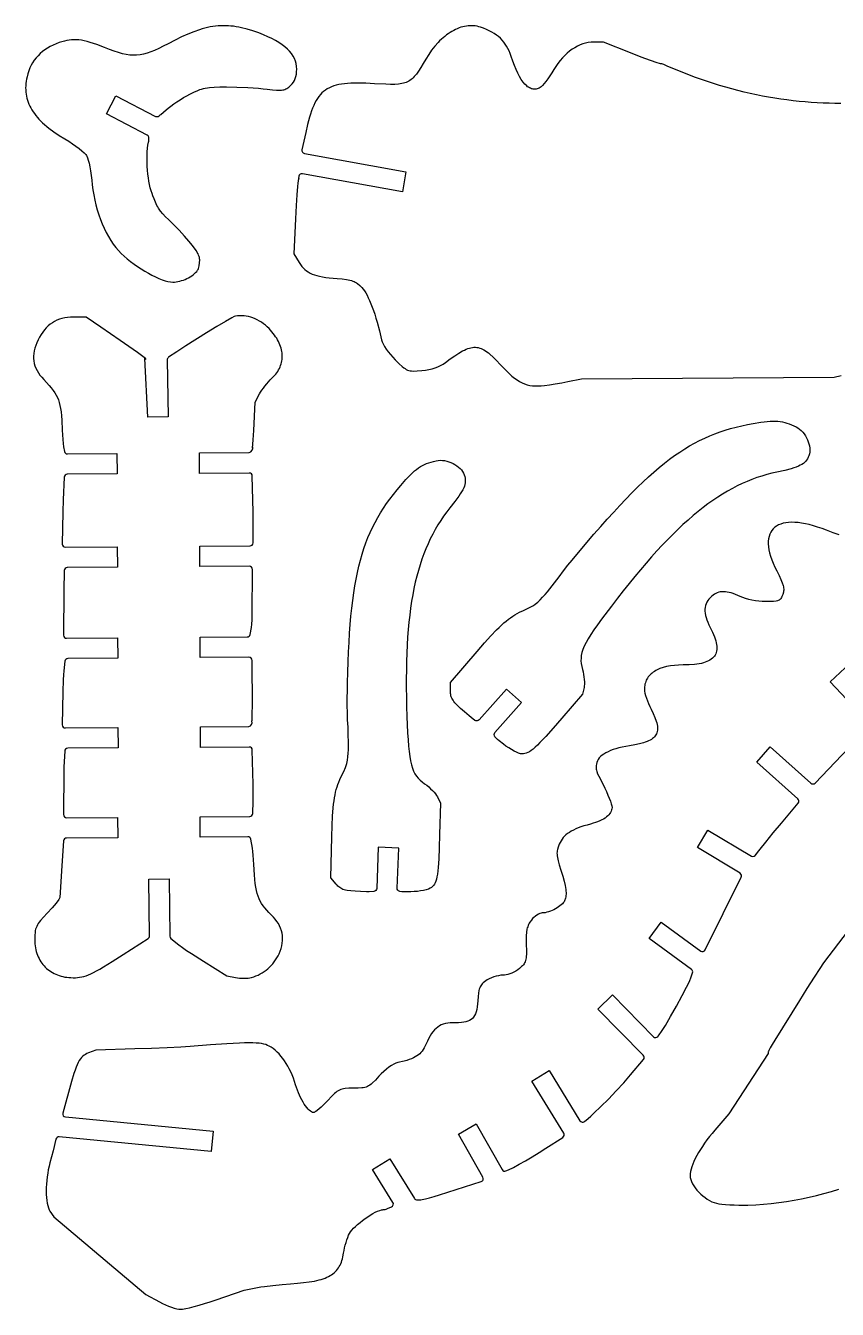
# Model space of a CAD drawing. Header units: millimetres. Extents: x 380 to 708, y 204 to 341.
# Drawn here: x 379.8 to 459.5, y 214.9 to 340.9 of the extents above; entities that cross this region are included whole.
import ezdxf

# ---------------------------------------------------------------- set-up
doc = ezdxf.new("R2010")
doc.units = ezdxf.units.MM

msp = doc.modelspace()

# ---------------------------------------------------------------- linework, layer by layer
at = {"flags": 128}
for points in [[(394.242751, 315.732292), (394.411852, 315.738475), (394.585037, 315.7566), (394.760978, 315.786031), (394.938345, 315.82613), (395.11581, 315.87626), (395.292044, 315.935784), (395.465719, 316.004066), (395.635506, 316.080468), (395.800076, 316.164353), (395.9581, 316.255085), (396.108251, 316.352026), (396.249198, 316.454539), (396.379614, 316.561989), (396.49817, 316.673737), (396.603537, 316.789146), (396.694386, 316.90758), (396.733517, 316.978782), (396.770182, 317.074149), (396.803568, 317.189525), (396.832861, 317.320752), (396.875912, 317.614135), (396.892823, 317.921044), (396.887378, 318.026647), (396.869391, 318.137207), (396.838103, 318.253816), (396.792753, 318.377566), (396.73258, 318.509546), (396.656824, 318.650849), (396.564725, 318.802566), (396.455521, 318.965788), (396.182761, 319.331112), (395.832458, 319.755552), (395.39853, 320.247837), (394.874893, 320.816697), (394.372284, 321.32423), (393.821049, 321.863818), (393.549088, 322.140918), (393.29124, 322.420373), (393.056263, 322.700299), (392.852912, 322.978807), (392.773133, 323.110543), (392.698214, 323.255556), (392.560034, 323.569681), (392.432534, 323.889716), (392.309876, 324.184195), (392.213784, 324.421844), (392.125409, 324.689062), (392.045058, 324.982172), (391.973036, 325.297497), (391.90965, 325.631359), (391.855204, 325.980083), (391.810006, 326.339991), (391.77436, 326.707405), (391.748574, 327.07865), (391.732951, 327.450047), (391.727798, 327.817921), (391.733422, 328.178593), (391.750127, 328.528387), (391.77822, 328.863626), (391.818006, 329.180633), (391.869792, 329.475731), (391.887515, 329.578344), (391.911862, 329.85263, 0.302407), (391.752814, 330.144603), (387.737983, 332.25869), (388.669827, 334.028342), (392.550569, 331.984861, 0.308439), (393.01357, 332.137575), (393.080814, 332.191032), (393.590568, 332.630997), (393.808468, 332.812243), (394.06617, 333.009639), (394.354142, 333.21684), (394.662853, 333.427502), (394.982772, 333.63528), (395.304366, 333.833829), (395.618104, 334.016806), (395.914455, 334.177865), (396.332679, 334.386515), (396.710759, 334.551016), (396.892594, 334.618241), (397.073811, 334.676264), (397.257551, 334.725698), (397.446952, 334.767154), (397.645153, 334.801245), (397.855295, 334.828582), (398.323959, 334.865443), (398.878058, 334.882632), (399.542708, 334.885045), (400.551639, 334.864947), (401.636224, 334.817857), (402.666239, 334.750806), (403.120087, 334.711991), (403.511458, 334.670821), (404.03401, 334.612678), (404.451733, 334.578082), (404.783732, 334.57001), (404.923556, 334.576852), (405.049114, 334.591443), (405.162793, 334.614154), (405.266982, 334.645358), (405.364069, 334.685427), (405.456443, 334.734735), (405.546491, 334.793652), (405.636601, 334.862552), (405.826563, 335.031789), (405.972854, 335.18515), (406.096953, 335.347517), (406.199686, 335.521123), (406.281883, 335.7082), (406.344372, 335.91098), (406.387982, 336.131696), (406.41354, 336.372579), (406.421875, 336.635862), (406.407679, 336.905962), (406.364993, 337.168929), (406.293675, 337.4249), (406.193578, 337.674011), (406.06456, 337.916402), (405.906475, 338.152207), (405.719179, 338.381566), (405.502528, 338.604616), (405.256377, 338.821492), (404.980582, 339.032334), (404.674998, 339.237277), (404.339482, 339.43646), (403.973888, 339.630019), (403.578073, 339.818092), (403.151891, 340.000816), (402.695199, 340.178328), (402.109208, 340.383878), (401.547552, 340.555672), (401.005857, 340.693193), (400.741129, 340.74894), (400.479751, 340.795925), (400.221177, 340.834084), (399.96486, 340.863352), (399.710253, 340.883664), (399.45681, 340.894957), (399.203985, 340.897166), (398.95123, 340.890225), (398.697999, 340.874071), (398.443745, 340.848639), (398.187922, 340.813865), (397.929983, 340.769684), (397.669382, 340.716031), (397.405571, 340.652842), (397.138004, 340.580052), (396.866134, 340.497598), (396.307301, 340.303435), (395.724697, 340.069838), (395.113951, 339.79629), (394.470687, 339.482275), (393.790535, 339.127277), (393.314734, 338.877215), (392.875257, 338.65886), (392.466764, 338.471892), (392.083914, 338.315988), (391.721368, 338.190826), (391.373787, 338.096085), (391.035829, 338.031443), (390.702156, 337.996579), (390.367427, 337.99117), (390.026303, 338.014896), (389.673444, 338.067433), (389.30351, 338.148461), (388.911161, 338.257657), (388.491058, 338.394701), (388.03786, 338.55927), (387.546228, 338.751042), (386.794969, 339.038646), (386.457031, 339.156332), (386.140819, 339.256981), (385.843779, 339.340873), (385.563361, 339.408289), (385.297011, 339.459508), (385.042178, 339.49481), (384.79631, 339.514477), (384.556855, 339.518787), (384.321261, 339.508021), (384.086975, 339.48246), (383.851446, 339.442384), (383.612122, 339.388072), (383.36645, 339.319804), (383.111878, 339.237862), (382.79628, 339.121124), (382.495948, 338.991565), (382.210964, 338.849272), (381.94141, 338.694329), (381.687365, 338.526824), (381.448911, 338.346843), (381.226129, 338.15447), (381.019101, 337.949792), (380.827908, 337.732895), (380.65263, 337.503864), (380.493349, 337.262786), (380.350146, 337.009746), (380.223101, 336.744831), (380.112298, 336.468126), (380.017815, 336.179717), (379.939735, 335.87969), (379.893389, 335.656969), (379.856873, 335.437386), (379.830251, 335.220833), (379.813589, 335.007205), (379.806951, 334.796396), (379.810402, 334.588299), (379.824005, 334.382809), (379.847826, 334.179819), (379.88193, 333.979223), (379.92638, 333.780916), (379.981242, 333.584791), (380.046579, 333.390742), (380.122458, 333.198663), (380.208941, 333.008449), (380.306094, 332.819992), (380.413982, 332.633187), (380.532669, 332.447928), (380.662219, 332.264109), (380.802697, 332.081624), (380.954168, 331.900366), (381.116697, 331.72023), (381.290347, 331.541109), (381.475184, 331.362898), (381.671272, 331.18549), (381.878675, 331.00878), (382.097459, 330.832661), (382.569426, 330.481772), (383.087689, 330.131976), (383.652765, 329.782424), (384.032326, 329.548936), (384.398549, 329.308454), (384.742553, 329.06786), (385.055455, 328.834039), (385.328372, 328.613874), (385.552422, 328.414248), (385.718722, 328.242045), (385.777441, 328.168379), (385.818391, 328.104149), (385.88477, 327.943027), (385.955661, 327.704258), (386.028873, 327.399393), (386.102212, 327.039983), (386.173486, 326.637579), (386.240501, 326.203732), (386.301066, 325.749993), (386.352987, 325.287913), (386.413755, 324.784831), (386.493412, 324.284633), (386.591231, 323.789052), (386.706483, 323.299821), (386.838439, 322.818672), (386.98637, 322.34734), (387.149548, 321.887555), (387.327244, 321.441051), (387.518729, 321.009561), (387.723276, 320.594819), (387.940154, 320.198555), (388.168637, 319.822504), (388.407995, 319.468398), (388.657499, 319.13797), (388.91642, 318.832954), (389.184031, 318.55508), (389.474163, 318.285178), (389.783805, 318.018789), (390.109522, 317.757832), (390.447875, 317.504224), (390.795429, 317.259884), (391.148746, 317.026729), (391.504389, 316.806677), (391.858921, 316.601646), (392.208906, 316.413553), (392.550905, 316.244317), (392.881483, 316.095856), (393.197202, 315.970087), (393.494625, 315.868928), (393.770316, 315.794298), (394.020837, 315.748113), (394.242751, 315.732292)], [(459.838324, 333.271058), (459.265664, 333.270199), (458.688727, 333.278908), (458.107843, 333.297148), (457.523341, 333.324881), (456.935549, 333.362067), (456.344797, 333.408668), (455.751414, 333.464645), (455.155729, 333.52996), (454.558071, 333.604574), (453.958769, 333.688449), (453.358153, 333.781545), (452.75655, 333.883826), (452.154291, 333.995251), (451.551704, 334.115782), (450.949118, 334.245381), (450.346863, 334.384009), (449.745268, 334.531627), (449.144661, 334.688198), (448.545371, 334.853681), (447.947729, 335.02804), (447.352062, 335.211234), (446.758701, 335.403227), (446.167973, 335.603978), (445.580208, 335.813449), (442.871819, 336.898672), (442.671952, 337.001516), (442.467384, 337.085736), (442.282124, 337.142642), (442.204235, 337.158136), (442.140177, 337.163542), (442.031002, 337.185142), (441.823811, 337.247051), (441.163645, 337.474427), (440.256218, 337.810944), (439.198068, 338.221875), (436.528172, 339.280208), (435.60011, 339.280208), (435.325025, 339.268823), (435.051469, 339.23489), (434.779931, 339.178746), (434.510903, 339.100726), (434.244874, 339.001166), (433.982335, 338.880403), (433.723777, 338.738771), (433.46969, 338.576607), (433.220565, 338.394246), (432.976891, 338.192024), (432.73916, 337.970277), (432.507862, 337.729341), (432.283487, 337.469552), (432.066526, 337.191245), (431.85747, 336.894756), (431.656808, 336.580422), (431.462049, 336.269072), (431.263882, 335.969392), (431.067822, 335.688598), (430.879384, 335.433909), (430.704085, 335.212543), (430.547438, 335.031718), (430.414959, 334.898653), (430.312163, 334.820565), (430.215272, 334.77095), (430.118829, 334.730794), (430.022842, 334.70009), (429.927318, 334.67883), (429.832263, 334.667006), (429.737685, 334.664612), (429.64359, 334.67164), (429.549987, 334.688082), (429.45688, 334.71393), (429.364279, 334.749178), (429.272189, 334.793817), (429.180617, 334.84784), (429.089571, 334.91124), (428.999057, 334.984009), (428.819655, 335.157624), (428.642466, 335.368625), (428.467547, 335.616951), (428.294952, 335.902543), (428.124739, 336.22534), (427.956962, 336.585283), (427.791677, 336.98231), (427.628941, 337.416363), (427.468809, 337.88738), (427.37417, 338.157973), (427.270534, 338.41305), (427.157164, 338.653313), (427.033321, 338.879464), (426.898267, 339.092207), (426.751263, 339.292242), (426.591572, 339.480272), (426.418455, 339.657), (426.231174, 339.823128), (426.028991, 339.979358), (425.811167, 340.126393), (425.576965, 340.264934), (425.325645, 340.395684), (425.056471, 340.519346), (424.768703, 340.636621), (424.461603, 340.748213), (424.295278, 340.799517), (424.126763, 340.839954), (423.956268, 340.869648), (423.784006, 340.888722), (423.610188, 340.8973), (423.435025, 340.895506), (423.258728, 340.883464), (423.08151, 340.861296), (422.903582, 340.829128), (422.725156, 340.787082), (422.546442, 340.735282), (422.367652, 340.673852), (422.188998, 340.602915), (422.010692, 340.522596), (421.832944, 340.433018), (421.655966, 340.334305), (421.479971, 340.22658), (421.305168, 340.109967), (421.131771, 339.984589), (420.959989, 339.850572), (420.790035, 339.708037), (420.622121, 339.557109), (420.456457, 339.397912), (420.293256, 339.230569), (419.975086, 338.87194), (419.669303, 338.482213), (419.377598, 338.062377), (419.101665, 337.613421), (418.842991, 337.170228), (418.606499, 336.780263), (418.385803, 336.440481), (418.174518, 336.147841), (417.966259, 335.899298), (417.861268, 335.790612), (417.754639, 335.69181), (417.645574, 335.602511), (417.533275, 335.522335), (417.416943, 335.4509), (417.29578, 335.387828), (417.168988, 335.332737), (417.035769, 335.285248), (416.895325, 335.244979), (416.746857, 335.211551), (416.422659, 335.163694), (416.056789, 335.138635), (415.642862, 335.133331), (415.174493, 335.144738), (414.048887, 335.205515), (413.192469, 335.25017), (412.420163, 335.267551), (412.063804, 335.264774), (411.726377, 335.253692), (411.407181, 335.233809), (411.105518, 335.20463), (410.820688, 335.165658), (410.551993, 335.116398), (410.298733, 335.056355), (410.06021, 334.985033), (409.835723, 334.901937), (409.624574, 334.80657), (409.426064, 334.698438), (409.239494, 334.577044), (409.064164, 334.441894), (408.899375, 334.29249), (408.744429, 334.128339), (408.598626, 333.948944), (408.461267, 333.75381), (408.331653, 333.542441), (408.209085, 333.314341), (408.092864, 333.069015), (407.98229, 332.805968), (407.876665, 332.524703), (407.775289, 332.224725), (407.677463, 331.905539), (407.489666, 331.207559), (407.30768, 330.426798), (406.933863, 328.725569, 0.425376), (407.173655, 328.365942), (417.147124, 326.568224), (416.792342, 324.599944), (406.98403, 326.367892, 0.424553), (406.633882, 326.115452)], [(391.827358, 251.320388, 0.258569), (391.964699, 251.576755), (391.885526, 257.135803), (393.885324, 257.164285), (393.96528, 251.55015, 0.2197), (394.073942, 251.323335), (394.851169, 250.679901), (395.196864, 250.425618), (395.606725, 250.147016), (396.08621, 249.836468), (397.275894, 249.089034), (399.552355, 247.665569), (400.407427, 247.481928), (400.594022, 247.449105), (400.796765, 247.426347), (401.009167, 247.413589), (401.224743, 247.410767), (401.437006, 247.417817), (401.639467, 247.434674), (401.825641, 247.461275), (401.989039, 247.497556), (402.208193, 247.564546), (402.422864, 247.643883), (402.632571, 247.735151), (402.83683, 247.837936), (403.03516, 247.951822), (403.227077, 248.076396), (403.412101, 248.211241), (403.589747, 248.355943), (403.759534, 248.510088), (403.920979, 248.673259), (404.073601, 248.845042), (404.216916, 249.025023), (404.350442, 249.212786), (404.473696, 249.407915), (404.586197, 249.609998), (404.687462, 249.818617), (404.797234, 250.083855), (404.885954, 250.345939), (404.95364, 250.604782), (405.000307, 250.860299), (405.025973, 251.112404), (405.030656, 251.361011), (405.014372, 251.606034), (404.977138, 251.847387), (404.918972, 252.084984), (404.839891, 252.318741), (404.739911, 252.548569), (404.619051, 252.774385), (404.477326, 252.996101), (404.314754, 253.213633), (404.131353, 253.426893), (403.927139, 253.635797), (403.689009, 253.870668), (403.475425, 254.094902), (403.284853, 254.3129), (403.115759, 254.529064), (402.966611, 254.747796), (402.835873, 254.973498), (402.722012, 255.210572), (402.623495, 255.46342), (402.538788, 255.736444), (402.466357, 256.034045), (402.404669, 256.360626), (402.352189, 256.720589), (402.307385, 257.118334), (402.268721, 257.558266), (402.203684, 258.582292), (402.149947, 259.499438), (402.118212, 259.870795), (402.077874, 260.189582), (401.908423, 261.054694, 0.360633), (401.611891, 261.297021), (396.946453, 261.263945), (396.932274, 263.263895), (401.806313, 263.298449, 0.401676), (402.103993, 263.587673), (402.146845, 264.78063), (402.149023, 265.265529), (402.129799, 266.463316), (402.061904, 269.812739, 0.410359), (401.759839, 270.106651), (396.977402, 270.072746), (396.963223, 272.072696), (401.7213, 272.106428, 0.400864), (402.023778, 272.641512), (402.032251, 272.738329), (402.062769, 273.526432), (402.064719, 274.053426), (402.035686, 278.612541, 0.414425), (401.733565, 278.910623), (396.947314, 278.876691), (396.933135, 280.876641), (401.55705, 280.909422, 0.357816), (401.849569, 281.152986), (401.979543, 281.831648), (402.016976, 282.179818), (402.039681, 282.589999), (402.051341, 283.067619), (402.069969, 287.542454, 0.417513), (401.767845, 287.843695), (396.917325, 287.809307), (396.903146, 289.809257), (401.845447, 289.844295, 0.408406), (402.143296, 290.140454), (402.159487, 291.407183), (402.154163, 292.20351), (402.136474, 293.176562), (402.05868, 296.704396, 0.409839), (401.756626, 296.997775), (396.884251, 296.963232), (396.870072, 298.963182), (401.766164, 298.997893, 0.388184), (402.088617, 299.58242), (402.068874, 299.423027), (402.144961, 300.263062), (402.196241, 301.180208), (402.336232, 303.958333), (402.767933, 304.752083), (402.870833, 304.926911), (402.99811, 305.119742), (403.144741, 305.32423), (403.305704, 305.534027), (403.475977, 305.742789), (403.650536, 305.944168), (403.824361, 306.131818), (403.992428, 306.299393), (404.12276, 306.428908), (404.24404, 306.561003), (404.356274, 306.695567), (404.459467, 306.832489), (404.553628, 306.971657), (404.638762, 307.112959), (404.714876, 307.256284), (404.781976, 307.401521), (404.840069, 307.548558), (404.889162, 307.697284), (404.929261, 307.847587), (404.960373, 307.999355), (404.982504, 308.152478), (404.995661, 308.306843), (404.999851, 308.46234), (404.995079, 308.618856), (404.981353, 308.77628), (404.95868, 308.934501), (404.927065, 309.093407), (404.886515, 309.252887), (404.837037, 309.412829), (404.778638, 309.573122), (404.711324, 309.733654), (404.635101, 309.894314), (404.549976, 310.054991), (404.455956, 310.215572), (404.353048, 310.375946), (404.241257, 310.536002), (403.991055, 310.854714), (403.705404, 311.170816), (403.529972, 311.342722), (403.346649, 311.503226), (403.156225, 311.652037), (402.959492, 311.788864), (402.757238, 311.913415), (402.550256, 312.025399), (402.339335, 312.124526), (402.125267, 312.210503), (401.908842, 312.283041), (401.69085, 312.341848), (401.472083, 312.386632), (401.253331, 312.417103), (401.035384, 312.43297), (400.819033, 312.433941), (400.60507, 312.419725), (400.394283, 312.390032), (400.272812, 312.344593), (400.063933, 312.239612), (399.427033, 311.879155), (398.569757, 311.364921), (397.578275, 310.753173), (395.537384, 309.462175), (394.660317, 308.895448), (393.84378, 308.357449, 0.256643), (393.708879, 308.101933), (393.802, 302.519805), (391.802278, 302.486445), (391.519688, 308.219363), (391.604595, 308.152964, 0.234938), (391.587246, 308.243671), (390.775016, 308.837252), (389.094595, 310.012957), (387.196267, 311.310926), (385.733884, 312.292708), (384.502359, 312.291719), (384.202079, 312.283176), (383.914067, 312.257931), (383.638075, 312.215823), (383.373851, 312.156693), (383.121146, 312.080379), (382.879711, 311.986721), (382.649294, 311.875559), (382.429647, 311.746731), (382.22052, 311.600078), (382.021662, 311.435439), (381.832823, 311.252653), (381.653754, 311.05156), (381.484206, 310.831999), (381.323927, 310.59381), (381.172668, 310.336832), (381.030179, 310.060904), (380.901575, 309.777662), (380.79437, 309.50287), (380.708664, 309.235846), (380.644556, 308.975904), (380.602146, 308.722361), (380.581532, 308.474533), (380.582813, 308.231737), (380.60609, 307.993287), (380.651461, 307.7585), (380.719025, 307.526692), (380.808882, 307.297179), (380.92113, 307.069277), (381.05587, 306.842302), (381.2132, 306.61557), (381.39322, 306.388397), (381.596028, 306.160099), (382.108045, 305.59744), (382.320011, 305.346659), (382.505363, 305.108696), (382.666158, 304.87789), (382.804457, 304.648582), (382.922318, 304.41511), (383.0218, 304.171815), (383.104962, 303.913035), (383.173864, 303.63311), (383.230565, 303.32638), (383.277124, 302.987185), (383.315601, 302.609862), (383.348054, 302.188753), (383.403125, 301.192533), (383.451782, 300.271319), (383.4813, 299.898319), (383.519527, 299.578126), (383.606088, 299.11601, 0.362966), (383.903087, 298.871251), (388.77077, 298.905761), (388.784948, 296.905811), (383.885925, 296.871079, 0.399303), (383.588343, 296.584308), (383.490994, 294.377544), (383.461804, 293.176562), (383.397969, 290.021713, 0.422238), (383.700034, 289.715652), (388.803844, 289.751836), (388.818022, 287.751886), (383.884979, 287.716913, 0.405271), (383.587189, 287.423982), (383.540149, 285.426021), (383.522728, 281.084905, 0.417469), (383.824852, 280.783708), (388.833833, 280.81922), (388.848011, 278.81927), (383.959924, 278.784616, 0.375701), (383.664435, 278.522373), (383.546019, 277.58879), (383.515651, 277.181002), (383.495002, 276.705848), (383.467788, 275.532157), (383.406009, 272.28442, 0.421882), (383.708082, 271.978722), (388.863921, 272.015275), (388.878099, 270.015325), (383.93534, 269.980283, 0.395773), (383.637941, 269.697165), (383.552258, 268.176292), (383.540407, 267.698937), (383.52252, 263.472229, 0.417533), (383.824644, 263.170967), (388.832972, 263.206474), (388.84715, 261.206524), (383.818478, 261.170873, 0.394226), (383.521175, 260.889359), (383.37064, 258.45), (383.172202, 255.329811), (383.140517, 255.261026), (383.062776, 255.145347), (382.789716, 254.798165), (382.394195, 254.337984), (381.917388, 253.814526), (381.545659, 253.409747), (381.257469, 253.07204), (381.141429, 252.921326), (381.042347, 252.778964), (380.958914, 252.64215), (380.889821, 252.508078), (380.833759, 252.373943), (380.789419, 252.23694), (380.755491, 252.094263), (380.730668, 251.943108), (380.703097, 251.604142), (380.696234, 251.1976), (380.700667, 250.991459), (380.713869, 250.789653), (380.735693, 250.592326), (380.765993, 250.399624), (380.804622, 250.211692), (380.851435, 250.028674), (380.906285, 249.850715), (380.969025, 249.67796), (381.039509, 249.510554), (381.117592, 249.348642), (381.203125, 249.192369), (381.295964, 249.04188), (381.395962, 248.897319), (381.502973, 248.758831), (381.616849, 248.626562), (381.737445, 248.500656), (381.864615, 248.381258), (381.998212, 248.268513), (382.138089, 248.162566), (382.284101, 248.063562), (382.436101, 247.971646), (382.593943, 247.886962), (382.75748, 247.809656), (382.926566, 247.739872), (383.101055, 247.677755), (383.2808, 247.62345), (383.465655, 247.577103), (383.655474, 247.538857), (383.85011, 247.508858), (384.049417, 247.487251), (384.253248, 247.474181), (384.461458, 247.469792), (384.686683, 247.473145), (384.900552, 247.484671), (385.107833, 247.50657), (385.313295, 247.541045), (385.521704, 247.590295), (385.737829, 247.65652), (385.966438, 247.741923), (386.212297, 247.848704), (386.480176, 247.979063), (386.774841, 248.135201), (387.101061, 248.31932), (387.463603, 248.533619), (388.316725, 249.061563), (389.372349, 249.73664), (391.827358, 251.320388)], [(423.916868, 272.72232), (423.545089, 272.996484), (423.353324, 273.152371), (422.892188, 273.551548), (422.507236, 273.8971), (422.197419, 274.195747), (421.955496, 274.458257), (421.857732, 274.579326), (421.774226, 274.695397), (421.704074, 274.807818), (421.64637, 274.917933), (421.600208, 275.02709), (421.564685, 275.136633), (421.538895, 275.247909), (421.521932, 275.362264), (421.512892, 275.481043), (421.510869, 275.605592), (421.518613, 276.441667), (424.132541, 279.484375), (424.855963, 280.316022), (425.484368, 281.013231), (426.036196, 281.593036), (426.289155, 281.844235), (426.529883, 282.072471), (426.760686, 282.279873), (426.983868, 282.468571), (427.201734, 282.640693), (427.416588, 282.798369), (427.630736, 282.943729), (427.846481, 283.078901), (428.066129, 283.206015), (428.291985, 283.3272), (428.671819, 283.507523), (429.085928, 283.694712), (429.489445, 283.898174), (429.673209, 284.008947), (429.8375, 284.127316), (430.083879, 284.336421), (430.327686, 284.564601), (430.568895, 284.809533), (430.807479, 285.068893), (431.043411, 285.340358), (431.276667, 285.621604), (431.735039, 286.204146), (432.182385, 286.79793), (432.618493, 287.384369), (433.043152, 287.944872), (433.456151, 288.460853), (434.908569, 290.180845), (435.59894, 290.982538), (436.267147, 291.746666), (436.914489, 292.474203), (437.542261, 293.166127), (438.15176, 293.823414), (438.744283, 294.447041), (439.321126, 295.037983), (439.883586, 295.597217), (440.432961, 296.12572), (440.970546, 296.624468), (441.497638, 297.094437), (442.015534, 297.536604), (442.525531, 297.951945), (443.028925, 298.341437), (443.527013, 298.706056), (444.021092, 299.046778), (444.512459, 299.36458), (445.00241, 299.660438), (445.492241, 299.935329), (445.983251, 300.190229), (446.476734, 300.426115), (446.973989, 300.643962), (447.476311, 300.844748), (447.984997, 301.029449), (448.501345, 301.19904), (449.02665, 301.354499), (449.56221, 301.496802), (450.109322, 301.626925), (450.669281, 301.745846), (451.243384, 301.854539), (451.987769, 301.977325), (452.318374, 302.022553), (452.624999, 302.05671), (452.910454, 302.079574), (453.177548, 302.090923), (453.429092, 302.090536), (453.667895, 302.078191), (453.896766, 302.053667), (454.118515, 302.016742), (454.335952, 301.967196), (454.551885, 301.904806), (454.769126, 301.82935), (454.990482, 301.740608), (455.218764, 301.638358), (455.456781, 301.522379), (455.63234, 301.421053), (455.799363, 301.299519), (455.956891, 301.159952), (456.103961, 301.004532), (456.239615, 300.835435), (456.362892, 300.654838), (456.472831, 300.464918), (456.568472, 300.267854), (456.648855, 300.065823), (456.713019, 299.861001), (456.760004, 299.655567), (456.788851, 299.451697), (456.798597, 299.251568), (456.788284, 299.05736), (456.75695, 298.871247), (456.703636, 298.695409), (456.64025, 298.543333), (456.569144, 298.403257), (456.48818, 298.274086), (456.395219, 298.154727), (456.28812, 298.044084), (456.164746, 297.941062), (456.022957, 297.844567), (455.860615, 297.753503), (455.675579, 297.666777), (455.465711, 297.583292), (455.228872, 297.501956), (454.962923, 297.421672), (454.335138, 297.259882), (453.565244, 297.089166), (453.068229, 296.976547), (452.575167, 296.848435), (452.085593, 296.704454), (451.599042, 296.544229), (451.11505, 296.367382), (450.633151, 296.173539), (450.152882, 295.962322), (449.673778, 295.733356), (449.195374, 295.486265), (448.717205, 295.220672), (448.238807, 294.936202), (447.759715, 294.632477), (447.279465, 294.309123), (446.797592, 293.965762), (446.313632, 293.60202), (445.827119, 293.217519), (445.337589, 292.811884), (444.844577, 292.384738), (444.34762, 291.935705), (443.846252, 291.46441), (443.340008, 290.970475), (442.828425, 290.453526), (442.311037, 289.913185), (441.787379, 289.349077), (441.256988, 288.760826), (440.719398, 288.148055), (440.174145, 287.510388), (439.620765, 286.847449), (439.058792, 286.158863), (438.487762, 285.444252), (437.907211, 284.703241), (437.316673, 283.935454), (436.353528, 282.652768), (435.952527, 282.099427), (435.602081, 281.597849), (435.299817, 281.142854), (435.043367, 280.729264), (434.830359, 280.351897), (434.658423, 280.005577), (434.525188, 279.685122), (434.428285, 279.385355), (434.365343, 279.101095), (434.33399, 278.827163), (434.331857, 278.558381), (434.356574, 278.289568), (434.405769, 278.015546), (434.477073, 277.731135), (434.537591, 277.489622), (434.587559, 277.238455), (434.626347, 276.98498), (434.653327, 276.736543), (434.667869, 276.50049), (434.669343, 276.284167), (434.657119, 276.09492), (434.630568, 275.940096), (434.466088, 275.284754), (432.460914, 272.952794), (431.592799, 271.952006), (430.880513, 271.154252), (430.3002, 270.538082), (430.052078, 270.291388), (429.828004, 270.082045), (429.624994, 269.907373), (429.440067, 269.76469), (429.270241, 269.651315), (429.112534, 269.564566), (428.963963, 269.501763), (428.821547, 269.460223), (428.682303, 269.437265), (428.54325, 269.430208), (428.475406, 269.435185), (428.39693, 269.449789), (428.211843, 269.505907), (427.995514, 269.594628), (427.755466, 269.712018), (427.499226, 269.85414), (427.234318, 270.017061), (426.968267, 270.196846), (426.708598, 270.389559), (426.304733, 270.709201), (426.146425, 270.844399), (426.017377, 270.968037), (425.883848, 271.123093, -0.375144), (425.886553, 271.517718), (428.504677, 274.474972), (427.007209, 275.800714), (424.319541, 272.764907, -0.388312), (423.916868, 272.72232)], [(413.996194, 255.931934), (413.534875, 255.908058), (413.287744, 255.906932), (412.678048, 255.923021), (412.161263, 255.945978), (411.732315, 255.980334), (411.378776, 256.029819), (411.226401, 256.061402), (411.08822, 256.098164), (410.962677, 256.140576), (410.84822, 256.189101), (410.743293, 256.244206), (410.646346, 256.306358), (410.555825, 256.376024), (410.470174, 256.453669), (410.387843, 256.53976), (410.307276, 256.634763), (409.782928, 257.286024), (409.873661, 261.296319), (409.905396, 262.398121), (409.948952, 263.335722), (410.007779, 264.133988), (410.043996, 264.488639), (410.085324, 264.81778), (410.132194, 265.124519), (410.185037, 265.411964), (410.244285, 265.683223), (410.310367, 265.941403), (410.383716, 266.189614), (410.464761, 266.430962), (410.553936, 266.668557), (410.65167, 266.905506), (410.83093, 267.285843), (411.032331, 267.693229), (411.215221, 268.106477), (411.28702, 268.308677), (411.338946, 268.504397), (411.396778, 268.822333), (411.440521, 269.153383), (411.47163, 269.495737), (411.491558, 269.847579), (411.501758, 270.207097), (411.503684, 270.572478), (411.488526, 271.313579), (411.457713, 272.056377), (411.422871, 272.786368), (411.39563, 273.489046), (411.387616, 274.14991), (411.41943, 276.400882), (411.444615, 277.458564), (411.476492, 278.473145), (411.51545, 279.446204), (411.561869, 280.379318), (411.616131, 281.274065), (411.678621, 282.132021), (411.749722, 282.954763), (411.829817, 283.74387), (411.919288, 284.500919), (412.01852, 285.227486), (412.127894, 285.92515), (412.247794, 286.595487), (412.378604, 287.240075), (412.520706, 287.860491), (412.674483, 288.458313), (412.840319, 289.035118), (413.018596, 289.592484), (413.209699, 290.131988), (413.414008, 290.655206), (413.63191, 291.163717), (413.863784, 291.659098), (414.110016, 292.142926), (414.370988, 292.616778), (414.647082, 293.082233), (414.938684, 293.540866), (415.246175, 293.994256), (415.569939, 294.44398), (415.910359, 294.891615), (416.267817, 295.33874), (416.642696, 295.786929), (417.140277, 296.354026), (417.367171, 296.598697), (417.58255, 296.8196), (417.788725, 297.018343), (417.98801, 297.196539), (418.182718, 297.355797), (418.375161, 297.49773), (418.567652, 297.623947), (418.762503, 297.736059), (418.962026, 297.83568), (419.168533, 297.924417), (419.38434, 298.003882), (419.611755, 298.075687), (419.853093, 298.141443), (420.110665, 298.20276), (420.310658, 298.235786), (420.51687, 298.247776), (420.72718, 298.239803), (420.939462, 298.21294), (421.151593, 298.168262), (421.361451, 298.106843), (421.566911, 298.029757), (421.765849, 297.938078), (421.956142, 297.83288), (422.135667, 297.715237), (422.3023, 297.586225), (422.453918, 297.446916), (422.588397, 297.298383), (422.703613, 297.141704), (422.797444, 296.977949), (422.867764, 296.808195), (422.915226, 296.650422), (422.949108, 296.497029), (422.968451, 296.345813), (422.972297, 296.194573), (422.959683, 296.041104), (422.929654, 295.883202), (422.881248, 295.718665), (422.813509, 295.54529), (422.725474, 295.360874), (422.616185, 295.163211), (422.484683, 294.950102), (422.33001, 294.719341), (421.94731, 294.196053), (421.460411, 293.575722), (421.147617, 293.173396), (420.847706, 292.7616), (420.560557, 292.339748), (420.286049, 291.907256), (420.024063, 291.463537), (419.774476, 291.008006), (419.537169, 290.540079), (419.312022, 290.059168), (419.098913, 289.56469), (418.897721, 289.056057), (418.708326, 288.532686), (418.530609, 287.993989), (418.364447, 287.439383), (418.209721, 286.86828), (418.06631, 286.280097), (417.934093, 285.674247), (417.812949, 285.050145), (417.702758, 284.407205), (417.6034, 283.744841), (417.514754, 283.06247), (417.436699, 282.359503), (417.369114, 281.635358), (417.311879, 280.889448), (417.264874, 280.121186), (417.227977, 279.329989), (417.201068, 278.51527), (417.184027, 277.676444), (417.176734, 276.812925), (417.179065, 275.924129), (417.190904, 275.009468), (417.212127, 274.068359), (417.242614, 273.100215), (417.311655, 271.497666), (417.352643, 270.815531), (417.39988, 270.20548), (417.454816, 269.662004), (417.518907, 269.179598), (417.593604, 268.752751), (417.68036, 268.375958), (417.780629, 268.043709), (417.895861, 267.7505), (418.027513, 267.49082), (418.177033, 267.259163), (418.345876, 267.050021), (418.535496, 266.857886), (418.747343, 266.677252), (418.982873, 266.502609), (419.182853, 266.354289), (419.3808, 266.191813), (419.571569, 266.020462), (419.750014, 265.845515), (419.910987, 265.672252), (420.049344, 265.505953), (420.159935, 265.351897), (420.237616, 265.215365), (420.526153, 264.604404), (420.455196, 261.529712), (420.418891, 260.20537), (420.374266, 259.136833), (420.316485, 258.292387), (420.28115, 257.944286), (420.240713, 257.640315), (420.194567, 257.376508), (420.14211, 257.148902), (420.082737, 256.953532), (420.015844, 256.786432), (419.940824, 256.64364), (419.857075, 256.52119), (419.763992, 256.415118), (419.660969, 256.321459), (419.605364, 256.282272), (419.535433, 256.243784), (419.35675, 256.169764), (419.133234, 256.101131), (418.873197, 256.039617), (418.584954, 255.986952), (418.276817, 255.944867), (417.957099, 255.915095), (417.634115, 255.899365), (417.119143, 255.890295), (416.911001, 255.894397), (416.732812, 255.908121), (416.53123, 255.943292, -0.375144), (416.283005, 256.250083), (416.431186, 260.196976), (414.432595, 260.272011), (414.280477, 256.220278, -0.388312), (413.996194, 255.931934)], [(459.674316, 290.931219), (459.092813, 291.130404), (458.446941, 291.376944), (457.99689, 291.548069), (457.563058, 291.697681), (457.145742, 291.826024), (456.745237, 291.933338), (456.361839, 292.019866), (455.995845, 292.08585), (455.647551, 292.131532), (455.317254, 292.157154), (455.005248, 292.162958), (454.711831, 292.149185), (454.437299, 292.116079), (454.181947, 292.06388), (453.946072, 291.992831), (453.729971, 291.903173), (453.533939, 291.79515), (453.358272, 291.669002), (453.203268, 291.524973), (453.069221, 291.363303), (452.956428, 291.184234), (452.865185, 290.98801), (452.795789, 290.774871), (452.748535, 290.54506), (452.72372, 290.298819), (452.72164, 290.03639), (452.742591, 289.758014), (452.78687, 289.463934), (452.854772, 289.154392), (452.946594, 288.82963), (453.062631, 288.489889), (453.203181, 288.135412), (453.368538, 287.766441), (453.559, 287.383217), (453.788057, 286.93188), (453.966448, 286.551339), (454.09724, 286.229524), (454.183501, 285.954368), (454.21089, 285.830515), (454.228297, 285.713801), (454.236104, 285.602717), (454.234694, 285.495755), (454.224452, 285.391406), (454.205761, 285.288161), (454.144564, 285.078951), (454.060419, 284.864694), (454.016775, 284.776176), (453.969599, 284.699045), (453.917026, 284.632535), (453.857194, 284.575883), (453.788239, 284.528322), (453.708297, 284.489088), (453.615506, 284.457417), (453.508, 284.432543), (453.241395, 284.400126), (452.893573, 284.385718), (452.449626, 284.3832), (452.122994, 284.39328), (451.787804, 284.420851), (451.45069, 284.464586), (451.118286, 284.523158), (450.797225, 284.595241), (450.494142, 284.679509), (450.21567, 284.774635), (449.968443, 284.879293), (449.732093, 284.986947), (449.505544, 285.080579), (449.288474, 285.160195), (449.08056, 285.225799), (448.881482, 285.277396), (448.690917, 285.314992), (448.508544, 285.33859), (448.334041, 285.348197), (448.167087, 285.343817), (448.007359, 285.325455), (447.854536, 285.293115), (447.708297, 285.246804), (447.568319, 285.186525), (447.43428, 285.112284), (447.30586, 285.024085), (447.182737, 284.921934), (447.032258, 284.77567), (446.900653, 284.625953), (446.787892, 284.472199), (446.693944, 284.313827), (446.618779, 284.150253), (446.562367, 283.980897), (446.524678, 283.805176), (446.505681, 283.622507), (446.505346, 283.432308), (446.523644, 283.233997), (446.560544, 283.026993), (446.616016, 282.810711), (446.690029, 282.584571), (446.782554, 282.34799), (446.89356, 282.100386), (447.023017, 281.841176), (447.254529, 281.368484), (447.351346, 281.145583), (447.43545, 280.931525), (447.506776, 280.72622), (447.565258, 280.529578), (447.610831, 280.341507), (447.643431, 280.161919), (447.662991, 279.990722), (447.669447, 279.827826), (447.662732, 279.673141), (447.642783, 279.526576), (447.609532, 279.388042), (447.562917, 279.257447), (447.50287, 279.134702), (447.429326, 279.019716), (447.342222, 278.912399), (447.24149, 278.81266), (447.127066, 278.720409), (446.998884, 278.635556), (446.85688, 278.55801), (446.700988, 278.487681), (446.531142, 278.424479), (446.347278, 278.368314), (446.14933, 278.319094), (445.937233, 278.27673), (445.710921, 278.241132), (445.47033, 278.212209), (444.946047, 278.174025), (444.363861, 278.161458), (443.918439, 278.151269), (443.498619, 278.120887), (443.104839, 278.070591), (442.737536, 278.00066), (442.397147, 277.911372), (442.084109, 277.803008), (441.79886, 277.675844), (441.666793, 277.6053), (441.541836, 277.530162), (441.424046, 277.450462), (441.313475, 277.366238), (441.21018, 277.277523), (441.114215, 277.184353), (441.025633, 277.086761), (440.944491, 276.984784), (440.870842, 276.878456), (440.804742, 276.767811), (440.746244, 276.652886), (440.695404, 276.533714), (440.652276, 276.41033), (440.616915, 276.282769), (440.589376, 276.151067), (440.569712, 276.015257), (440.55798, 275.875376), (440.554232, 275.731457), (440.567933, 275.581811), (440.606768, 275.390849), (440.668026, 275.166423), (440.748993, 274.916384), (440.846955, 274.648585), (440.959201, 274.370876), (441.083018, 274.09111), (441.215691, 273.817138), (441.423568, 273.387781), (441.591518, 272.995035), (441.718368, 272.636917), (441.766014, 272.470223), (441.802946, 272.311443), (441.829016, 272.160329), (441.844078, 272.016633), (441.847985, 271.880106), (441.840591, 271.750502), (441.821749, 271.627572), (441.791312, 271.511068), (441.749134, 271.400743), (441.695068, 271.296348), (441.628967, 271.197637), (441.550686, 271.10436), (441.460076, 271.016271), (441.356993, 270.933122), (441.241288, 270.854663), (441.112815, 270.780649), (440.971429, 270.71083), (440.816981, 270.64496), (440.649326, 270.582789), (440.468316, 270.524072), (440.065648, 270.416001), (439.607803, 270.318767), (439.09361, 270.230385), (438.729281, 270.168324), (438.385904, 270.099065), (438.063592, 270.022717), (437.762455, 269.939388), (437.482607, 269.849188), (437.224159, 269.752223), (436.987223, 269.648603), (436.771913, 269.538437), (436.578339, 269.421831), (436.406614, 269.298896), (436.256851, 269.169739), (436.129161, 269.03447), (436.023656, 268.893195), (435.940449, 268.746024), (435.879652, 268.593065), (435.841376, 268.434427), (435.823951, 268.301121), (435.817066, 268.174275), (435.820165, 268.052712), (435.832692, 267.935257), (435.854089, 267.820734), (435.883801, 267.707965), (435.965942, 267.482989), (436.074664, 267.25092), (436.205516, 267.002349), (436.354046, 266.727867), (436.515802, 266.418064), (436.680627, 266.080269), (436.838287, 265.73589), (436.984216, 265.396637), (437.11385, 265.074219), (437.222622, 264.780345), (437.305969, 264.526727), (437.359325, 264.325073), (437.378125, 264.187094), (437.36953, 264.057033), (437.343831, 263.930182), (437.301161, 263.80664), (437.241648, 263.68651), (437.165425, 263.569893), (437.072621, 263.45689), (436.963369, 263.347603), (436.837798, 263.242132), (436.696039, 263.140579), (436.538223, 263.043046), (436.364481, 262.949632), (436.174944, 262.860441), (435.969743, 262.775573), (435.749007, 262.695129), (435.512869, 262.619211), (435.261458, 262.54792), (434.926759, 262.45517), (434.615573, 262.361126), (434.326965, 262.265183), (434.059994, 262.166734), (433.813723, 262.06517), (433.587214, 261.959885), (433.379529, 261.850273), (433.189729, 261.735725), (433.016875, 261.615636), (432.860031, 261.489398), (432.718257, 261.356403), (432.590616, 261.216046), (432.476168, 261.067718), (432.373977, 260.910813), (432.283103, 260.744724), (432.202608, 260.568844), (432.094735, 260.292332), (432.020712, 260.044773), (431.996775, 259.925551), (431.981759, 259.806007), (431.975815, 259.683621), (431.979095, 259.555872), (431.991754, 259.42024), (432.013942, 259.274206), (432.087519, 258.940847), (432.201046, 258.535635), (432.355743, 258.038408), (432.541658, 257.437733), (432.683784, 256.93053), (432.783889, 256.502013), (432.843736, 256.137399), (432.859114, 255.974434), (432.86509, 255.821902), (432.861885, 255.677952), (432.849718, 255.540738), (432.828811, 255.40841), (432.799384, 255.279122), (432.715854, 255.022271), (432.66703, 254.924484), (432.595699, 254.823764), (432.504177, 254.721385), (432.394782, 254.618622), (432.269831, 254.516751), (432.13164, 254.417047), (431.982527, 254.320786), (431.824808, 254.229243), (431.660801, 254.143694), (431.492823, 254.065413), (431.32319, 253.995676), (431.154219, 253.935759), (430.988228, 253.886936), (430.827533, 253.850484), (430.674452, 253.827677), (430.531301, 253.819792), (430.415047, 253.805587), (430.284993, 253.764876), (430.14553, 253.700513), (430.001048, 253.615352), (429.855938, 253.512249), (429.714592, 253.394057), (429.581399, 253.263631), (429.460753, 253.123827), (429.311012, 252.915786), (429.24748, 252.811284), (429.191098, 252.704485), (429.14156, 252.593906), (429.09856, 252.478068), (429.061792, 252.355488), (429.03095, 252.224684), (428.985817, 251.932479), (428.960713, 251.589601), (428.953187, 251.184196), (428.960792, 250.704412), (428.971414, 250.17368), (428.966695, 249.751936), (428.956727, 249.575502), (428.940696, 249.418598), (428.917861, 249.27865), (428.887479, 249.153085), (428.848807, 249.039332), (428.801104, 248.934817), (428.743628, 248.836968), (428.675635, 248.743212), (428.596383, 248.650977), (428.505131, 248.55769), (428.283655, 248.357669), (428.122993, 248.232462), (427.943918, 248.115655), (427.752436, 248.009805), (427.554555, 247.917467), (427.35628, 247.841199), (427.163619, 247.783557), (426.982579, 247.747097), (426.819165, 247.734375), (426.64925, 247.727104), (426.450254, 247.705105), (426.230501, 247.668094), (425.998319, 247.615791), (425.762033, 247.547914), (425.529971, 247.464181), (425.310458, 247.36431), (425.111821, 247.24802), (424.848254, 247.055278), (424.739778, 246.961787), (424.645341, 246.868273), (424.56382, 246.773278), (424.49409, 246.675347), (424.435028, 246.573022), (424.385508, 246.464847), (424.344406, 246.349363), (424.310599, 246.225114), (424.260371, 245.944495), (424.225831, 245.611332), (424.197984, 245.21397), (424.173134, 244.900417), (424.139467, 244.616583), (424.095709, 244.3612), (424.040589, 244.132998), (423.972832, 243.93071), (423.891167, 243.753066), (423.79432, 243.598798), (423.681018, 243.466638), (423.549988, 243.355318), (423.399958, 243.263568), (423.229655, 243.190121), (423.037805, 243.133707), (422.823136, 243.093059), (422.584374, 243.066907), (422.320248, 243.053984), (422.029483, 243.053021), (421.751988, 243.051215), (421.493171, 243.036521), (421.251754, 243.008024), (421.026461, 242.964809), (420.816014, 242.905961), (420.619137, 242.830564), (420.434553, 242.737703), (420.260983, 242.626464), (420.097153, 242.495932), (419.941784, 242.345191), (419.793599, 242.173326), (419.651323, 241.979422), (419.513676, 241.762565), (419.379383, 241.521838), (419.247167, 241.256328), (419.11575, 240.965119), (419.026789, 240.769969), (418.93457, 240.590847), (418.837394, 240.426629), (418.73356, 240.276191), (418.621367, 240.138409), (418.499115, 240.012159), (418.365103, 239.896317), (418.21763, 239.789759), (418.054997, 239.691361), (417.875502, 239.6), (417.677445, 239.514551), (417.459124, 239.43389), (417.218841, 239.356893), (416.954893, 239.282437), (416.349204, 239.136649), (416.261648, 239.11262), (416.16633, 239.077767), (415.955759, 238.978009), (415.724199, 238.842216), (415.478362, 238.675233), (415.224955, 238.4819), (414.970687, 238.26706), (414.722269, 238.035554), (414.486409, 237.792226), (414.142872, 237.424592), (413.85711, 237.143055), (413.728281, 237.031001), (413.60476, 236.936186), (413.483501, 236.857181), (413.361459, 236.792558), (413.235589, 236.740887), (413.102844, 236.700741), (412.96018, 236.670691), (412.804551, 236.649308), (412.442218, 236.626828), (411.99148, 236.621875), (411.539732, 236.616961), (411.176829, 236.594397), (411.020954, 236.572829), (410.878, 236.542448), (410.744871, 236.501788), (410.618471, 236.449381), (410.495704, 236.383761), (410.373473, 236.303462), (410.248681, 236.207016), (410.118232, 236.092956), (409.827978, 235.80613), (409.477939, 235.43125), (409.252216, 235.192079), (409.029767, 234.968953), (408.816311, 234.766756), (408.617564, 234.590371), (408.439243, 234.444682), (408.287066, 234.334573), (408.16675, 234.264926), (408.120327, 234.246802), (408.084012, 234.240625), (407.984496, 234.255512), (407.87836, 234.299048), (407.766699, 234.369544), (407.65061, 234.465313), (407.531188, 234.584667), (407.409531, 234.725917), (407.286733, 234.887375), (407.16389, 235.067354), (407.042099, 235.264165), (406.922456, 235.476119), (406.806057, 235.70153), (406.693997, 235.938709), (406.587373, 236.185968), (406.48728, 236.441619), (406.394815, 236.703973), (406.311074, 236.971343), (406.208838, 237.296826), (406.095545, 237.614871), (405.971849, 237.924528), (405.838398, 238.224851), (405.695844, 238.51489), (405.544839, 238.793698), (405.386033, 239.060326), (405.220077, 239.313826), (405.047622, 239.55325), (404.869319, 239.777649), (404.685819, 239.986077), (404.497774, 240.177583), (404.305833, 240.351221), (404.110648, 240.506042), (403.91287, 240.641097), (403.713151, 240.755439), (403.551371, 240.832478), (403.379389, 240.899103), (403.190155, 240.955282), (402.97662, 241.000983), (402.731736, 241.036174), (402.448453, 241.060823), (402.119724, 241.0749), (401.7385, 241.078373), (401.29773, 241.071209), (400.790368, 241.053377), (399.547669, 240.985583), (397.954011, 240.874738), (395.953006, 240.720588), (395.03975, 240.662773), (393.713515, 240.597145), (392.152132, 240.531771), (390.533429, 240.474719), (386.683525, 240.353018), (385.985454, 240.087611), (385.825165, 240.021077), (385.677533, 239.946491), (385.540942, 239.860717), (385.41378, 239.760623), (385.294432, 239.643074), (385.181283, 239.504935), (385.072721, 239.343074), (384.967131, 239.154356), (384.862899, 238.935646), (384.758411, 238.683811), (384.652053, 238.395717), (384.542211, 238.068229), (384.305618, 237.282538), (383.451894, 234.17988, 0.465722), (383.712416, 233.801669), (398.214543, 232.406562), (398.023027, 230.415752), (383.099592, 231.85139, 0.37276), (382.779426, 231.623927), (382.503184, 230.492553), (382.189406, 229.305112), (382.104579, 228.969195), (382.031112, 228.623922), (381.969003, 228.272417), (381.918249, 227.917806), (381.878847, 227.563216), (381.850795, 227.211771), (381.834088, 226.866598), (381.828725, 226.530822), (381.834701, 226.207569), (381.852016, 225.899964), (381.880665, 225.611134), (381.920645, 225.344203), (381.971955, 225.102299), (382.03459, 224.888545), (382.108547, 224.706068), (382.193825, 224.557995), (382.572026, 224.018038), (391.594773, 216.38125), (392.953121, 215.653646), (393.240507, 215.507486), (393.536687, 215.371131), (393.833172, 215.247566), (394.121471, 215.139775), (394.393096, 215.050743), (394.639555, 214.983454), (394.852359, 214.940892), (395.023019, 214.926042)], [(395.023019, 214.926042), (395.222367, 214.945194), (395.517394, 215.000086), (395.893846, 215.086869), (396.337466, 215.201693), (396.834, 215.340709), (397.369193, 215.50007), (397.928789, 215.675926), (398.498535, 215.864428), (401.2625, 216.802813), (402.585417, 217.063118), (402.890275, 217.117724), (403.250289, 217.173146), (404.082642, 217.280301), (404.976189, 217.372319), (405.824642, 217.436933), (406.490487, 217.483729), (407.099427, 217.542716), (407.653918, 217.615312), (408.156417, 217.70294), (408.609381, 217.807019), (408.818055, 217.865672), (409.015267, 217.92897), (409.201323, 217.997091), (409.37653, 218.070213), (409.541197, 218.148512), (409.695628, 218.232168), (409.840133, 218.321357), (409.975018, 218.416257), (410.10059, 218.517045), (410.217156, 218.623899), (410.325023, 218.736996), (410.424498, 218.856515), (410.515889, 218.982632), (410.599502, 219.115525), (410.675644, 219.255372), (410.744624, 219.402351), (410.806746, 219.556638), (410.86232, 219.718411), (410.911652, 219.887849), (410.955048, 220.065127), (411.025264, 220.44392), (411.068409, 220.69113), (411.124401, 220.952194), (411.190888, 221.219223), (411.265519, 221.484326), (411.345944, 221.739612), (411.429811, 221.977191), (411.514769, 222.189174), (411.598467, 222.367669), (411.695628, 222.525402), (411.829228, 222.697113), (411.994585, 222.879484), (412.187019, 223.069195), (412.401847, 223.26293), (412.634388, 223.45737), (412.879961, 223.649197), (413.133884, 223.835094), (413.391477, 224.011742), (413.648057, 224.175823), (413.898943, 224.324019), (414.139454, 224.453012), (414.364908, 224.559485), (414.570625, 224.640119), (414.751922, 224.691596), (414.83195, 224.705364), (414.904118, 224.710598), (414.995939, 224.718358), (415.098937, 224.738646), (415.209619, 224.770086), (415.32449, 224.8113), (415.728058, 224.984547, 0.458268), (415.864918, 225.417928), (413.862808, 228.657702), (415.564152, 229.709096), (417.978165, 225.802787, 0.276106), (418.25145, 225.661041), (418.598291, 225.681986), (418.740782, 225.699375), (419.065026, 225.761895), (419.449214, 225.860227), (419.902462, 225.992961), (420.433884, 226.158684), (424.532639, 227.463959, 0.476952), (424.7023, 227.89827), (422.293191, 232.128738), (424.031145, 233.118444), (426.583417, 228.636576, 0.385144), (426.965727, 228.510789), (427.224421, 228.62551), (427.689864, 228.859767), (428.25085, 229.161276), (428.87966, 229.514777), (429.548573, 229.905009), (430.229871, 230.316713), (430.895833, 230.734628), (432.541278, 231.802941, 0.406724), (432.633637, 232.21142), (429.499297, 237.321218), (431.204123, 238.366956), (434.228447, 233.436514, 0.45379), (434.673606, 233.360749), (435.026386, 233.648031), (435.302015, 233.887069), (435.608683, 234.16509), (436.293644, 234.817082), (437.038285, 235.562006), (437.799623, 236.357862), (438.534675, 237.16265), (438.878911, 237.555268), (439.200457, 237.934369), (440.465242, 239.454162, 0.385929), (440.448091, 239.856877), (435.99067, 244.369919), (437.413624, 245.775337), (441.456302, 241.682214, 0.426434), (441.889241, 241.688523), (441.917717, 241.719087), (442.017912, 241.849206), (442.249053, 242.189521), (442.622016, 242.790974), (443.127447, 243.657836), (443.69902, 244.674134), (444.270408, 245.723896), (444.706908, 246.548604), (444.877689, 246.886689), (445.016471, 247.182371), (445.122989, 247.440982), (445.287256, 247.944683, 0.32479), (445.178753, 248.280128), (441.031655, 251.303029), (442.209739, 252.919235), (446.090848, 250.090218, 0.464725), (446.536304, 250.199318), (450.070587, 257.323072, 0.390913), (449.956277, 257.7136), (445.7612, 260.232507), (446.79075, 261.947157), (451.058593, 259.384558, 0.382521), (451.523721, 259.554711), (451.449289, 259.452243), (451.922771, 260.079471), (452.488276, 260.786474), (453.212695, 261.672181), (454.01659, 262.638507), (455.661433, 264.598947, 0.405015), (455.63158, 265.015406), (451.586995, 268.631996), (452.920125, 270.12289), (456.906939, 266.557957, 0.404508), (457.323772, 266.574299), (462.580099, 272.073292, 0.398194)]]:
    msp.add_lwpolyline(points, format="xyb", dxfattribs=at)
for points in [[(406.633882, 326.115452), (406.535261, 325.431291), (406.497763, 325.106042), (406.427796, 324.296807), (406.360917, 323.253686), (406.292783, 321.95), (406.125414, 318.510417), (406.670641, 317.643926), (406.797864, 317.453326), (406.930506, 317.278722), (407.070416, 317.119337), (407.219438, 316.974394), (407.37942, 316.843117), (407.552208, 316.724728), (407.739648, 316.61845), (407.943587, 316.523507), (408.165872, 316.439123), (408.408347, 316.364519), (408.672861, 316.298919), (408.961259, 316.241547), (409.275388, 316.191625), (409.617095, 316.148376), (409.988225, 316.111025), (410.390625, 316.078793), (410.892943, 316.037266), (411.306311, 315.98769), (411.646976, 315.924137), (411.795122, 315.885266), (411.931185, 315.840678), (412.057195, 315.78963), (412.175185, 315.731383), (412.287183, 315.665194), (412.395223, 315.590324), (412.607547, 315.411571), (412.828404, 315.189196), (412.949735, 315.045762), (413.073121, 314.872871), (413.198092, 314.671768), (413.324183, 314.443699), (413.450926, 314.189908), (413.577854, 313.911641), (413.704499, 313.610143), (413.830394, 313.286658), (413.955073, 312.942432), (414.078067, 312.57871), (414.19891, 312.196738), (414.317134, 311.797759), (414.543856, 310.953764), (414.754497, 310.056687), (414.777971, 309.971075), (414.812701, 309.875951), (414.913176, 309.661165), (415.050421, 309.420331), (415.218936, 309.161451), (415.413219, 308.892529), (415.627769, 308.621568), (415.857086, 308.35657), (416.095669, 308.105537), (416.479008, 307.726571), (416.788664, 307.441437), (416.924817, 307.330449), (417.053296, 307.238588), (417.177681, 307.164411), (417.301557, 307.106476), (417.428504, 307.063338), (417.562104, 307.033554), (417.70594, 307.01568), (417.863593, 307.008274), (418.23468, 307.019089), (418.704021, 307.054452), (419.064967, 307.093027), (419.401136, 307.147208), (419.714727, 307.217744), (420.00794, 307.305382), (420.282976, 307.41087), (420.542034, 307.534955), (420.787315, 307.678385), (421.021018, 307.841908), (421.500803, 308.199507), (421.938955, 308.508626), (422.340299, 308.769094), (422.70966, 308.980737), (422.883854, 309.068196), (423.051861, 309.143384), (423.214285, 309.20628), (423.371728, 309.256861), (423.524793, 309.295108), (423.674084, 309.320997), (423.820203, 309.334507), (423.963754, 309.335617), (424.105339, 309.324305), (424.245562, 309.30055), (424.385026, 309.26433), (424.524334, 309.215623), (424.664088, 309.154409), (424.804892, 309.080664), (424.947349, 308.994368), (425.092062, 308.8955), (425.239634, 308.784037), (425.390668, 308.659958), (425.705535, 308.373865), (426.041486, 308.03705), (426.403347, 307.649339), (426.711465, 307.317798), (427.003016, 307.018885), (427.280534, 306.751405), (427.546551, 306.514161), (427.8036, 306.305957), (428.054212, 306.125597), (428.300922, 305.971886), (428.54626, 305.843627), (428.792761, 305.739625), (429.042957, 305.658683), (429.299379, 305.599605), (429.564562, 305.561196), (429.841036, 305.54226), (430.131336, 305.5416), (430.437994, 305.55802), (430.763542, 305.590326), (431.228995, 305.653705), (431.81176, 305.745045), (432.437416, 305.852126), (433.031545, 305.962729), (434.373506, 306.225252), (459.20625, 306.406331), (459.867708, 306.553867)], [(406.618, 325.939727), (406.575159, 325.708074)], [(462.582138, 272.485724), (458.813665, 276.507015), (460.273009, 277.874609)], [(460.55661, 252.09561), (458.127764, 248.92061), (457.772537, 248.384466), (457.211411, 247.50819), (456.521433, 246.413179), (455.77965, 245.220833), (453.352407, 241.323902), (453.108392, 240.929156), (452.908565, 240.583616), (452.773547, 240.324519), (452.736785, 240.239022), (452.723958, 240.189099), (452.723958, 240.04081), (448.835916, 234.108333), (447.474155, 232.520833), (447.201504, 232.195546), (446.942428, 231.871463), (446.697482, 231.54961), (446.46722, 231.231012), (446.252196, 230.916695), (446.052963, 230.607683), (445.870076, 230.305004), (445.704088, 230.009681), (445.555554, 229.722741), (445.425028, 229.445208), (445.313062, 229.178109), (445.220212, 228.922469), (445.147031, 228.679314), (445.094073, 228.449668), (445.061892, 228.234557), (445.051042, 228.035007), (445.055125, 227.944584), (445.067174, 227.851348), (445.113952, 227.657712), (445.188948, 227.456649), (445.289733, 227.250711), (445.413878, 227.042452), (445.558955, 226.834423), (445.722535, 226.629176), (445.90219, 226.429263), (446.095491, 226.237237), (446.300011, 226.055649), (446.513319, 225.887051), (446.732989, 225.733997), (446.956591, 225.599037), (447.181697, 225.484724), (447.405878, 225.39361), (447.626706, 225.328247), (447.866407, 225.283127), (448.173914, 225.243559), (448.536499, 225.210226), (448.941434, 225.183816), (449.37599, 225.165013), (449.827438, 225.154503), (450.283049, 225.152972), (450.730094, 225.161105)], [(450.730094, 225.161105), (451.490942, 225.193097), (452.24868, 225.243177), (453.003233, 225.311312), (453.75453, 225.397471), (454.502495, 225.501622), (455.247055, 225.623731), (455.988137, 225.763768), (456.725667, 225.921699), (457.459571, 226.097492), (458.189777, 226.291115), (458.91621, 226.502536), (459.638797, 226.731723)]]:
    msp.add_lwpolyline(points, dxfattribs=at)

doc.saveas('drawing.dxf')
